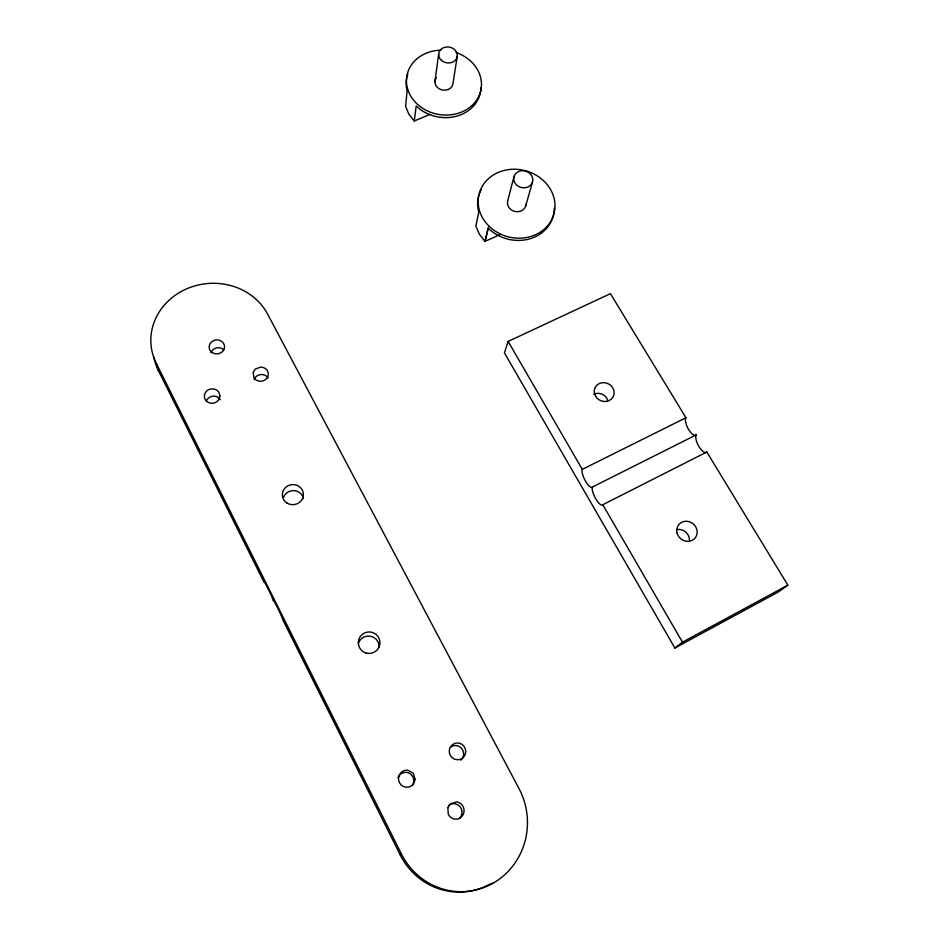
<?xml version="1.0" encoding="UTF-8"?>
<svg xmlns="http://www.w3.org/2000/svg" width="939" height="939" viewBox="0 0 939 939"><rect width="100%" height="100%" fill="white"/><g stroke="black" fill="none" stroke-linecap="round" stroke-linejoin="round"><path stroke-width="1.41" d="M430.179 114.288L414.24 121.014L416.2 106.001A37.56 32.196 10.4 0 0 456.894 116.096A37.56 32.196 10.4 0 0 480.956 87.714M434.933 81.623L438.642 54.169M457.34 55.683L453.044 83.066A9.097 7.794 10.4 0 1 441.318 89.71A9.097 7.794 10.4 0 1 436.33 77.82M499.571 234.809L484.97 241.382L479.313 234.175L475.85 225.994L478.749 212.132A38.593 34.062 15 0 1 481.191 189.666M484.97 241.382L488.245 228.036L485.04 241.358M514.056 176.356L507.788 200.57A9.343 8.251 15 0 0 515.3 211.545A9.343 8.251 15 0 0 525.969 204.068M525.605 206.193L532.483 182.154A9.66 8.463 15 0 0 520.922 170.863A9.66 8.463 15 0 0 516.38 184.807A9.66 8.463 15 0 0 532.483 182.154M508.128 341.42L504.431 352.876L674.859 648.016L778.196 592.051L787.844 585.15L706.809 452.011A10.188 3.862 62.3 0 1 698.992 446.635A10.188 3.862 62.3 0 1 696.339 434.816A10.129 3.838 62.6 0 1 688.651 429.616A10.129 3.838 62.6 0 1 685.951 417.749L610.42 293.661L508.128 341.42L582.286 469.359A10.341 3.087 63.1 0 0 585.56 481.202A10.341 3.087 63.1 0 0 592.497 486.977A10.388 3.099 62.8 0 0 595.737 498.773A10.388 3.099 62.8 0 0 602.791 504.713L682.477 642.182L674.859 648.016M460.826 760.191L462.234 758.583A8.322 8.099 78.1 0 0 450.286 747.432M400.12 854.748L401.317 853.786A69.697 66.845 84.3 0 0 492.294 883.634A69.697 66.845 84.3 0 0 519.079 788.748L267.627 314.131A61.458 55.941 -5.9 0 0 186.345 288.977A61.458 55.941 -5.9 0 0 156.273 363.323L158.527 370.87L264 582.133A10.575 0.681 64.3 0 1 268.237 589.023A10.575 0.681 64.3 0 1 273.237 600.62A10.634 0.693 64.2 0 1 277.568 607.709A10.634 0.693 64.2 0 1 282.545 619.259L400.12 854.748A68.676 65.871 84.7 0 0 489.102 884.491M682.477 642.182L787.844 585.15M602.791 504.713L706.809 452.011M592.497 486.977L696.339 434.816M582.286 469.359L685.951 417.749M490.369 883.799L492.94 883.27M414.24 121.014L408.841 114.171L405.613 106.447L407.092 90.696A37.56 32.196 10.4 0 1 407.843 73.97M488.174 228.06L488.386 228.318A38.593 34.062 15 0 0 530.218 238.694A38.593 34.062 15 0 0 554.245 208.305M156.273 363.323L401.317 853.786M676.714 529.596A10.317 9.531 39.7 0 1 689.461 539.843M593.683 394.274A9.906 9.097 26.1 0 1 607.956 400.789M456.037 52.514A37.677 32.266 10.4 0 1 472.258 105.238A37.677 32.266 10.4 0 1 410.449 95.602A37.677 32.266 10.4 0 1 440.99 50.166M158.527 370.87A60.636 55.295 -6.1 0 1 153.926 357.008M254.176 379.626A7.594 7.019 -4 0 1 259.669 374.731L261.629 374.52A7.594 7.019 -4 0 1 268.108 378.088M210.993 352.7A7.594 6.937 -6.2 0 1 223.775 349.754M206.275 401.305A7.688 7.113 -8.7 0 1 207.108 399.591L208.388 398.136A7.688 7.113 -8.7 0 1 220.395 399.721M283.472 497.353A10.388 9.906 -7.1 0 1 303.461 498.527M412.303 785.591A8.439 8.205 -87.4 0 0 408.406 772.82L406.329 772.351A8.439 8.205 -87.4 0 0 397.89 777.856M358.346 643.356A10.658 10.587 -15.4 0 1 379.098 647.171M448.455 805.615A8.545 8.216 84.7 0 1 460.028 806.648L461.202 808.514A8.545 8.216 84.7 0 1 459.136 818.679M253.248 372.231L253.87 377.642A7.7 7.101 -3.8 0 0 258.471 381.011L260.455 381.269A7.7 7.101 -3.8 0 0 268.319 374.25A7.7 7.101 -3.8 0 0 260.807 367.067L255.314 369.074L253.248 372.231M219.914 396.152L218.74 399.744A7.805 7.195 -8.4 0 1 208 402.291A7.805 7.195 -8.4 0 1 205.524 392.408L206.815 390.929A7.805 7.195 -8.4 0 1 212.39 388.887L214.397 389.145A7.805 7.195 -8.4 0 1 218.998 392.549L219.914 396.152M447.915 807.587L448.243 814.219A8.674 8.345 84.3 0 0 459.371 818.409A8.674 8.345 84.3 0 0 463.291 806.871L462.105 804.969A8.674 8.345 84.3 0 0 456.424 801.918L450.356 803.913L447.915 807.587M415.144 779.417L413.665 783.596A8.568 8.334 -87.8 0 1 408.277 787.128L406.106 787.222A8.568 8.334 -87.8 0 1 398.547 777.95A8.568 8.334 -87.8 0 1 407.585 770.156L413.23 773.184L415.144 779.417M450.755 746.517L449.769 748.465A8.439 8.216 77.3 0 0 450.098 754.921C452.445 760.59 461.037 761.482 464.324 756.212A8.439 8.216 77.3 0 0 462.176 744.474A8.439 8.216 77.3 0 0 450.755 746.517M223.353 350.482C220.383 355.001 212.836 355.036 210.043 350.317A7.688 7.019 -5.9 0 1 213.2 340.763A7.688 7.019 -5.9 0 1 223.599 343.463L224.304 345.165A7.688 7.019 -5.9 0 1 223.353 350.482M677.16 533.317A10.54 9.707 39.3 0 0 694.344 538.81A10.54 9.707 39.3 0 0 689.402 521.767A10.54 9.707 39.3 0 0 677.16 533.317M595.584 396.235A10.106 9.249 26 0 0 612.815 397.314A10.106 9.249 26 0 0 604.141 382.678A10.106 9.249 26 0 0 595.584 396.235M489.325 226.44A38.71 34.156 15 0 0 553.658 214.82A38.71 34.156 15 0 0 506.743 169.889A38.71 34.156 15 0 0 489.325 226.44M441.154 60.084A9.402 7.982 10.4 0 0 456.941 57.737A9.402 7.982 10.4 0 0 445.884 47.032A9.402 7.982 10.4 0 0 441.154 60.084M365.787 652.922A10.81 10.74 -12.1 0 0 379.708 640.433A10.81 10.74 -12.1 0 0 361.902 634.741A10.81 10.74 -12.1 0 0 365.787 652.922M286.97 503.011A10.54 10.036 -6.8 0 0 303.367 495.217A10.54 10.036 -6.8 0 0 288.25 485.651A10.54 10.036 -6.8 0 0 286.97 503.011"/></g></svg>
